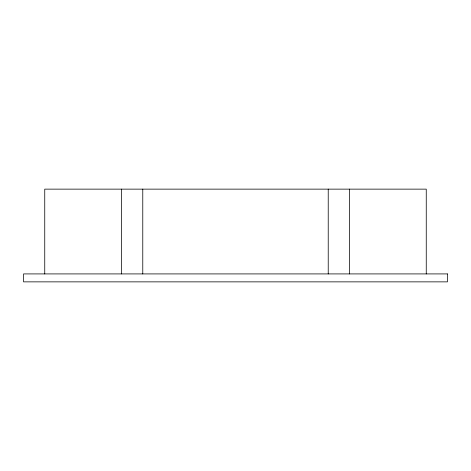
<?xml version="1.0" encoding="UTF-8"?>
<svg xmlns="http://www.w3.org/2000/svg" width="471" height="471" viewBox="0 0 471 471"><rect width="100%" height="100%" fill="white"/><g stroke="black" fill="none" stroke-linecap="round" stroke-linejoin="round"><path stroke-width="0.71" d="M426.255 273.916L426.255 189.136L44.745 189.136L44.745 273.916M349.423 189.136L349.423 273.916M328.228 189.136L328.228 273.916M142.772 189.136L142.772 273.916M121.577 189.136L121.577 273.916M447.45 273.916L23.55 273.916L23.55 281.864L447.45 281.864L447.45 273.916"/></g></svg>
